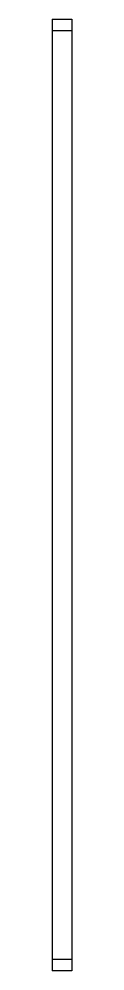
# Paper-space layout '_Left' of a CAD drawing. Header units: millimetres. Extents: x 0 to 5, y -132 to 111.
import ezdxf

# ---------------------------------------------------------------- set-up
doc = ezdxf.new("R2010")
doc.units = ezdxf.units.MM

psp = doc.layouts.new('_Left')

# ---------------------------------------------------------------- linework, layer by layer
at = {"color": 7, "linetype": 'Continuous', "lineweight": 25}
for p, q in [((0, 111), (0, -131.6)), ((0, 111), (5, 111)), ((5, 111), (5, -131.6)), ((5, 108), (0, 108)), ((0, -128.6), (5, -128.6)), ((5, -131.6), (0, -131.6))]:
    psp.add_line(p, q, dxfattribs=at)

doc.saveas('drawing.dxf')
